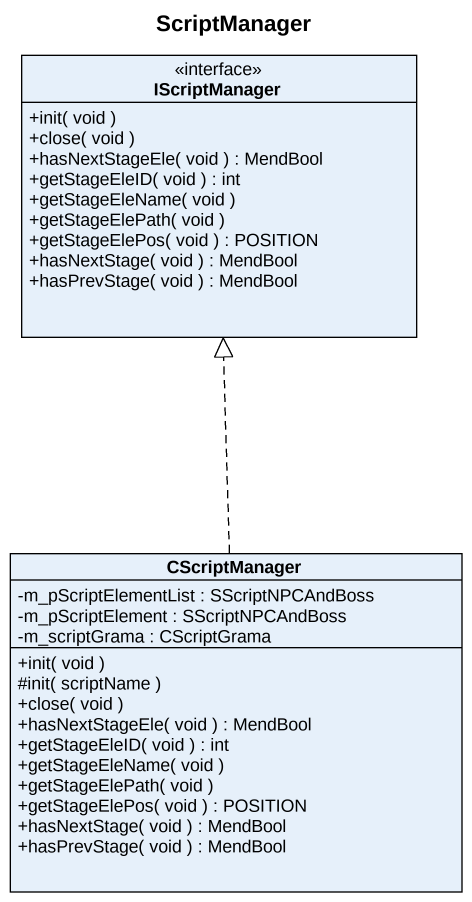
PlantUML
@startuml
title ScriptManager
hide circle
hide empty members
skinparam classAttributeIconSize 0
interface IScriptManager {
  +init( void )
  +close( void )
  +hasNextStageEle( void ) : MendBool
  +getStageEleID( void ) : int
  +getStageEleName( void )
  +getStageElePath( void )
  +getStageElePos( void ) : POSITION
  +hasNextStage( void ) : MendBool
  +hasPrevStage( void ) : MendBool
}
class CScriptManager {
  -m_pScriptElementList : SScriptNPCAndBoss
  -m_pScriptElement : SScriptNPCAndBoss
  -m_scriptGrama : CScriptGrama
  +init( void )
  #init( scriptName )
  +close( void )
  +hasNextStageEle( void ) : MendBool
  +getStageEleID( void ) : int
  +getStageEleName( void )
  +getStageElePath( void )
  +getStageElePos( void ) : POSITION
  +hasNextStage( void ) : MendBool
  +hasPrevStage( void ) : MendBool
}
CScriptManager .up.|> IScriptManager
@enduml
